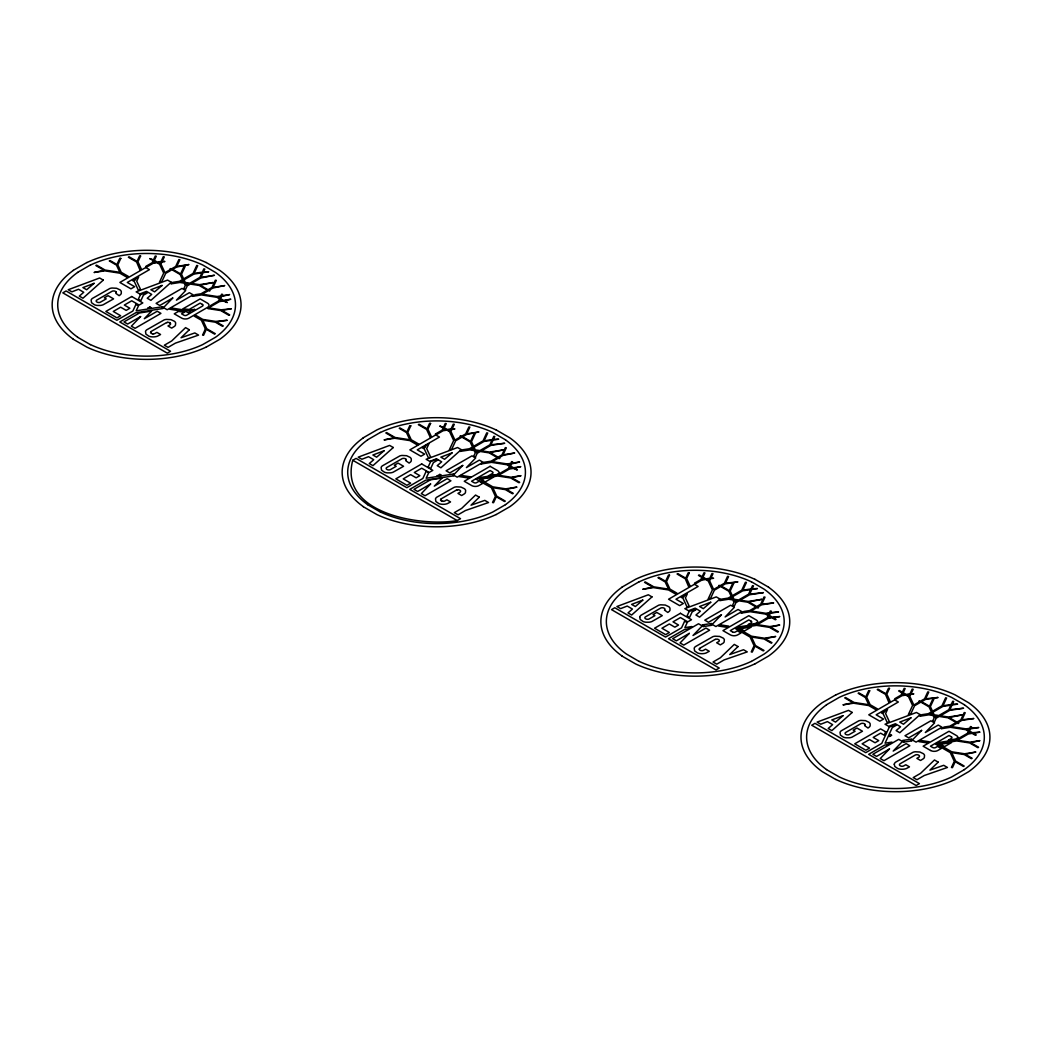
<?xml version="1.0" encoding="UTF-8"?>
<svg xmlns="http://www.w3.org/2000/svg" width="1042" height="1042" viewBox="0 0 1042 1042"><rect width="100%" height="100%" fill="white"/><g stroke="black" fill="none" stroke-linecap="round" stroke-linejoin="round"><path stroke-width="1.5" d="M150.569 332.229L150.569 332.528A2.436 1.407 0 0 0 150.999 333.206L151.741 333.635A2.488 1.433 0 0 0 152.992 333.883M440.558 499.652L440.558 499.952A2.436 1.407 0 0 0 440.987 500.629L441.73 501.059M715.32 639.436A2.527 1.459 0 0 1 716.258 639.215A2.879 1.667 0 0 1 716.922 639.124L717.17 639.15A2.384 1.368 0 0 1 718.094 639.371L718.837 639.801A2.475 1.433 0 0 1 719.267 640.478L719.227 640.934A2.527 1.459 0 0 1 718.68 641.598L716.662 642.771L720.348 644.894L723.187 643.135A7.398 4.272 0 0 0 724.151 641.963L724.346 639.723A7.307 4.22 0 0 0 723.2 638.121L719.67 636.441L715.086 636.193A7.346 4.246 0 0 0 712.962 636.636L695.327 646.665A7.333 4.233 0 0 0 694.18 648.267L694.61 650.898L697.541 652.943A7.333 4.233 0 0 0 700.302 653.608L701.071 653.673A8.492 4.897 0 0 0 703.428 653.608L704.171 653.503A7.359 4.246 0 0 0 706.202 652.943L709.276 651.289L705.59 649.166L703.324 650.429A2.488 1.433 0 0 1 702.139 650.677L701.618 650.677A2.514 1.446 0 0 1 700.432 650.429L699.69 650A2.436 1.407 0 0 1 699.26 649.322L699.26 649.01M116.209 292.307L116.17 292.763A2.449 1.42 0 0 1 115.779 293.297L119.127 295.668L120.533 294.586A7.346 4.246 0 0 0 121.289 293.362L121.289 291.552A7.307 4.22 0 0 0 120.143 289.95L116.613 288.269L112.028 288.022A7.346 4.246 0 0 0 109.905 288.465L92.269 298.494A7.333 4.233 0 0 0 91.123 300.096L91.553 302.727L94.483 304.772A7.333 4.233 0 0 0 97.245 305.436L100.384 305.436A7.333 4.233 0 0 0 103.145 304.772L113.591 298.859L108.055 295.668L104.356 297.804L106.206 298.872L100.266 302.258A2.423 1.394 0 0 1 99.081 302.506A2.8 1.615 0 0 1 98.56 302.506A2.514 1.446 0 0 1 97.375 302.258L96.632 301.828A2.436 1.407 0 0 1 96.216 301.151L96.216 300.838A2.462 1.42 0 0 1 96.632 300.174L112.158 291.213A2.514 1.446 0 0 1 113.331 290.952L114.112 290.978A2.384 1.368 0 0 1 115.037 291.2L115.779 291.63M352.769 460.264C338.481 513.459 420.304 526.887 457.269 520.609L352.769 460.264L356.077 458.389L406.862 487.695L422.844 478.473L426.152 471.336L428.679 472.794L426.152 478.239L453.726 473.98L452.632 475.126L453.817 475.803L425.761 480.154L409.767 489.375L460.538 518.695L457.269 520.583M150.999 331.551L166.512 322.59M440.974 498.975L456.5 490.014M699.69 648.332L715.203 639.371M73.253 270.373L86.903 262.493M77.564 272.405L90.407 264.981M363.241 437.796L376.891 429.916A94.405 54.51 0 0 1 496.161 429.968M367.552 439.828L380.395 432.404M505.526 504.654L492.684 512.065A88.857 51.305 0 0 1 380.46 512.026M621.957 587.167L635.594 579.287A94.405 54.51 0 0 1 754.877 579.326M826.449 704.77L839.292 697.358A88.857 51.305 0 0 1 951.567 697.398L964.436 704.77M964.436 769.595L951.593 777.019A88.857 51.305 0 0 1 839.357 776.967L826.449 769.595M208.713 308.119L207.905 308.588L220.774 310.581L228.993 315.322L229.722 314.905L221.764 310.321L231.324 308.836L221.138 309.8L209.025 307.924M206.212 347.129L219.849 339.262A94.405 54.51 0 0 0 219.797 270.399L206.212 262.493M496.2 514.553L509.838 506.686A94.405 54.51 0 0 0 509.785 437.822L496.2 429.916M639.098 581.775L626.255 589.186A88.857 51.305 0 0 0 626.359 653.985L639.098 661.436M751.399 661.436L764.242 654.024A88.857 51.305 0 0 0 764.177 589.212L751.399 581.775M754.903 663.923L768.553 656.043A94.405 54.51 0 0 0 768.488 587.193M835.788 694.871L822.151 702.738A94.405 54.51 0 0 0 822.242 771.601L835.788 779.507M955.097 779.507L968.747 771.627A94.405 54.51 0 0 0 968.682 702.777L955.097 694.871A94.405 54.51 0 0 0 835.866 694.91M493.14 440.05L498.714 439.19L493.439 439.398M952.036 705.004L957.624 704.132L952.349 704.34M751.008 588.938L742.816 590.202L746.424 582.413L745.434 582.257L741.722 590.254L732.344 595.672L730.195 591.022L733.868 583.116L732.878 582.96L729.296 590.671L721.403 586.112L725.349 583.833L737.892 581.892L725.466 583.207L728.579 576.486L727.59 576.33L724.372 583.26L720.413 585.552L718.785 585.448L719.683 585.969L713.64 589.459L709.641 580.85L710.618 578.74L713.601 578.284L710.931 578.076L712.988 573.66L711.986 573.504L709.784 578.258L705.942 578.857L703.011 577.164L704.952 572.957L703.975 572.813L702.165 576.669L699.169 574.95L698.44 575.366L701.865 577.346L700.849 579.534L694.493 583.194L695.483 583.767L701.826 580.094L705.629 579.508L708.299 581.058L712.389 589.876L708.156 598.981L710.735 598.017L714.382 590.176L720.673 586.542L728.827 591.244L731.197 596.337L728.124 598.108L721.416 599.15L719.748 600.635L728.645 599.254L732.852 599.905L733.959 602.328L732.617 605.207L734.297 606.17L735.952 602.628L739.012 600.856L747.83 602.224L755.997 606.939L749.706 610.573L743.988 611.446L741.083 613.126L750.227 611.719L765.492 614.077L768.162 615.614L767.146 617.802L756.036 624.223L738.635 626.919L735.587 628.678L750.084 637.053L754.108 645.74L751.256 651.914L752.246 652.071L755.007 646.118L763.278 650.885L764.007 650.468L755.463 645.545L751.529 637.04L764.073 638.98L771.262 643.135L771.992 642.719L765.062 638.72L775.665 636.467L764.424 638.199L751.529 636.206L737.775 628.274L756.57 625.369L769.465 627.362L777.684 632.116L778.413 631.686L770.468 627.102L779.742 625.044L769.83 626.581L757.274 624.64L768.136 618.375L771.927 617.789L775.352 619.769L776.082 619.352L773.073 617.606L779.768 616.577L772.239 617.125L769.309 615.431L771.288 611.159L770.298 611.016L769.491 612.735L765.857 613.295L750.943 610.99L756.987 607.499L757.873 608.02L758.602 607.603L757.716 607.082L761.663 604.803L773.672 602.94L761.78 604.165L765.023 597.144L764.033 596.988L760.686 604.23L756.726 606.509L748.833 601.95L761.91 599.319L748.221 601.429L740.159 600.192L749.55 594.774L763.408 592.638L749.654 594.148L751.842 589.42L757.43 588.548L752.155 588.756L753.496 585.851L752.506 585.708L748.56 594.214L738.609 599.958L733.998 599.241L732.76 596.571L742.712 590.827L750.709 589.59M770.65 612.553L778.556 611.941L770.338 613.217M951.203 704.509L943.01 705.773L946.618 697.997L945.628 697.84L941.916 705.838L932.538 711.256L930.389 706.606L934.062 698.7L933.072 698.544L929.49 706.255L921.597 701.696L925.543 699.416L938.087 697.476L925.661 698.778L928.774 692.07L927.784 691.914L924.567 698.843L920.607 701.123L918.979 701.032L919.878 701.553L913.834 705.043L909.835 696.421L910.812 694.324L913.795 693.868L911.125 693.659L913.183 689.244L912.18 689.088L909.979 693.842L906.136 694.428L903.193 692.735L905.146 688.541L904.169 688.397L902.359 692.253L899.363 690.52L898.634 690.95L902.059 692.917L901.043 695.105L894.687 698.778L895.677 699.338L902.02 695.678L905.824 695.092L908.494 696.642L912.584 705.447L908.35 714.565L910.929 713.601L914.576 705.747L920.867 702.113L929.021 706.828L931.392 711.92L928.318 713.692L921.61 714.734L919.943 716.219L928.839 714.838L933.033 715.489L934.153 717.899L932.811 720.79L934.492 721.754L936.146 718.212L939.207 716.44L948.025 717.808L956.191 722.51L949.9 726.144L944.182 727.029L941.278 728.71L950.421 727.303L965.687 729.661L968.357 731.197L967.341 733.386L956.23 739.807L938.816 742.503L935.781 744.262L950.278 752.637L954.303 761.324L951.45 767.498L952.44 767.641L955.201 761.689L963.472 766.469L964.202 766.052L955.657 761.116L951.724 752.624L964.267 754.564L971.457 758.719L972.186 758.302L965.257 754.304L975.846 752.05L964.618 753.783L951.724 751.79L937.969 743.845L956.751 740.953L969.659 742.946L977.878 747.687L978.607 747.27L970.649 742.686L979.936 740.628L970.024 742.164L957.468 740.224L968.331 733.959L972.121 733.373L975.546 735.352L976.276 734.923L973.267 733.19L979.962 732.161L972.433 732.708L969.503 731.015L971.483 726.743L970.493 726.587L969.685 728.319L966.051 728.879L951.138 726.574L957.181 723.083L958.067 723.604L958.796 723.174L957.911 722.666L961.857 720.374L973.866 718.511L961.974 719.748L965.218 712.728L964.228 712.572L960.88 719.814L956.921 722.093L949.028 717.534L962.105 714.903L948.402 717.013L940.353 715.776L949.744 710.357L963.603 708.208L949.848 709.719L953.691 701.435L952.701 701.292L948.754 709.784L938.803 715.528L934.192 714.825L932.955 712.155L942.906 706.411L950.903 705.173M970.831 728.137L978.751 727.524L970.532 728.801M152.913 333.883L153.448 333.896A2.488 1.433 0 0 0 154.633 333.648L156.899 332.372L160.572 334.508L157.511 336.162A7.359 4.246 0 0 1 155.479 336.709L154.737 336.813A8.492 4.897 0 0 1 152.379 336.879L151.611 336.827A7.333 4.233 0 0 1 148.837 336.162L145.919 334.117L145.489 331.473A7.333 4.233 0 0 1 146.635 329.884L164.271 319.842A7.346 4.246 0 0 1 166.394 319.412L170.979 319.647L174.509 321.34A7.307 4.22 0 0 1 175.655 322.942L175.46 325.169A7.398 4.272 0 0 1 174.496 326.354L171.656 328.113L167.97 325.977L169.989 324.804A2.527 1.459 0 0 0 170.536 324.153L170.575 323.697M442.902 501.306L443.436 501.306A2.488 1.433 0 0 0 444.608 501.072L446.875 499.795L450.561 501.931L447.5 503.573A7.359 4.246 0 0 1 445.468 504.133L444.726 504.237A8.492 4.897 0 0 1 442.368 504.302L441.6 504.237A7.333 4.233 0 0 1 438.825 503.586L435.908 501.541L435.478 498.897A7.333 4.233 0 0 1 436.624 497.308L454.26 487.265A7.346 4.246 0 0 1 456.383 486.835L460.968 487.07L464.498 488.763A7.307 4.22 0 0 1 465.644 490.365L465.448 492.592A7.398 4.272 0 0 1 464.485 493.778L461.645 495.536L457.959 493.4L459.978 492.228A2.527 1.459 0 0 0 460.525 491.577L460.564 491.121A2.475 1.433 0 0 0 460.134 490.43L459.392 490A2.384 1.368 0 0 0 458.467 489.779L458.206 489.766A2.879 1.667 0 0 0 457.425 489.792M754.903 579.287L768.553 587.167M90.407 344.642L77.564 337.23M380.395 512.065L367.552 504.654M202.461 304.472L200.129 303.131L189.227 309.422L182.728 308.94L200.129 298.898L207.527 303.17A5.21 3.009 0 0 1 207.501 307.416L188.98 318.11A5.119 2.957 0 0 1 181.712 318.123L174.248 313.837L178.469 311.402L184.239 312.3L181.582 313.837L183.913 315.179A1.993 1.146 0 0 0 185.32 315.531A2.019 1.172 0 0 0 186.726 315.179L202.448 306.101A2.019 1.172 0 0 0 202.448 304.42M751.152 621.266L748.82 619.912L730.273 630.618L732.604 631.96M951.346 736.837L949.015 735.496L930.467 746.202L932.798 747.544A2.019 1.172 0 0 0 935.612 747.544L937.566 746.411L941.226 748.534L937.865 750.474A5.119 2.957 0 0 1 930.597 750.487M930.532 750.474L923.147 746.202L949.015 731.263L956.413 735.535A5.158 2.983 0 0 1 957.95 737.645L955.514 739.091L948.311 740.211L951.333 738.465A2.019 1.172 0 0 0 951.333 736.785M864.665 723.995L863.922 723.565A2.384 1.368 0 0 0 863.01 723.343L862.216 723.33A2.514 1.446 0 0 0 861.044 723.578L845.531 732.539A2.462 1.42 0 0 0 845.101 733.216L845.101 733.516A2.436 1.407 0 0 0 845.518 734.193L846.273 734.623A2.514 1.446 0 0 0 847.446 734.871A2.8 1.615 0 0 0 847.98 734.871A2.423 1.394 0 0 0 849.152 734.623L855.091 731.237L853.242 730.168L856.941 728.032L862.476 731.223L852.03 737.137A7.333 4.233 0 0 1 849.269 737.801L846.13 737.801A7.333 4.233 0 0 1 843.369 737.137L840.438 735.105L840.008 732.461A7.333 4.233 0 0 1 841.168 730.859L858.79 720.83A7.346 4.246 0 0 1 860.913 720.387L865.498 720.634L869.028 722.314A7.307 4.22 0 0 1 870.174 723.916L870.174 725.727A7.346 4.246 0 0 1 869.419 726.964L868.012 728.032L864.665 725.675A2.449 1.42 0 0 0 865.068 725.128L865.094 724.672M405.768 459.053L405.025 458.623A2.384 1.368 0 0 0 404.101 458.402L403.319 458.376A2.514 1.446 0 0 0 402.147 458.636L386.621 467.584A2.436 1.407 0 0 0 386.191 468.314L386.191 468.574A2.436 1.407 0 0 0 386.621 469.239L387.363 469.668A2.514 1.446 0 0 0 388.549 469.929A2.8 1.615 0 0 0 389.07 469.929A2.423 1.394 0 0 0 390.255 469.682L396.194 466.295L394.345 465.227L398.044 463.078L403.58 466.282L393.134 472.195A7.333 4.233 0 0 1 390.372 472.86L387.233 472.86A7.333 4.233 0 0 1 384.459 472.195L381.541 470.15L381.112 467.519A7.333 4.233 0 0 1 382.258 465.917L399.894 455.888A7.346 4.246 0 0 1 402.017 455.445L406.601 455.693L410.131 457.373A7.307 4.22 0 0 1 411.277 458.975L411.277 460.785A7.346 4.246 0 0 1 410.509 462.01L409.115 463.078L405.768 460.72A2.449 1.42 0 0 0 406.159 460.186L406.198 459.73M170.146 323.007L169.403 322.577A2.384 1.368 0 0 0 168.478 322.356L168.231 322.343A2.879 1.667 0 0 0 167.436 322.369M505.526 439.828L492.684 432.404A88.857 51.305 0 0 0 380.46 432.456M621.957 656.043L635.594 663.923A94.405 54.51 0 0 0 754.877 663.871M363.241 506.686L376.891 514.553A94.405 54.51 0 0 0 496.161 514.514M73.253 339.262L86.903 347.129A94.405 54.51 0 0 0 206.186 347.09M964.371 704.796A88.857 51.305 0 0 1 964.371 769.569M826.553 769.569A88.857 51.305 0 0 1 826.553 704.796M955.071 779.455A94.405 54.51 0 0 1 835.866 779.455M864.521 723.916A2.384 1.368 0 0 1 864.938 724.568M699.364 649.101A2.514 1.446 0 0 1 699.781 648.424M732.513 631.96A2.019 1.172 0 0 0 735.418 631.96L737.371 630.827L741.044 632.95L737.671 634.891A5.119 2.957 0 0 1 730.403 634.904L722.953 630.618L748.82 615.679L756.218 619.951A5.158 2.983 0 0 1 757.755 622.074L755.32 623.52L748.117 624.627L751.139 622.882A2.019 1.172 0 0 0 751.139 621.201M622.061 656.017A94.405 54.51 0 0 1 622.061 587.193M751.373 661.383A88.857 51.305 0 0 1 639.176 661.383M639.176 581.814A88.857 51.305 0 0 1 751.373 581.814M505.474 439.854A88.857 51.305 0 0 1 505.474 504.628M367.644 504.628A88.857 51.305 0 0 1 367.644 439.854M363.345 506.646A94.405 54.51 0 0 1 363.345 437.822M90.472 344.602A88.857 51.305 0 0 0 202.669 344.602L215.551 337.23A88.857 51.305 0 0 0 215.486 272.431L202.708 264.981A88.857 51.305 0 0 0 90.472 265.033M77.668 337.204A88.857 51.305 0 0 1 77.668 272.431M73.357 339.223A94.405 54.51 0 0 1 73.357 270.399M86.968 262.545A94.405 54.51 0 0 1 206.186 262.545M405.625 458.962A2.384 1.368 0 0 1 406.028 459.626M456.617 490.079A2.527 1.459 0 0 1 457.555 489.857M442.967 501.306A2.488 1.433 0 0 1 441.808 501.059M440.74 499.756A2.488 1.433 0 0 1 441.157 499.079M166.629 322.655A2.527 1.459 0 0 1 167.567 322.434M170.002 322.929A2.384 1.368 0 0 1 170.406 323.593M150.751 332.333A2.488 1.433 0 0 1 151.168 331.656M115.792 291.695A2.449 1.42 0 0 1 116.209 292.372M639.71 617.32L640.244 619.521L643.174 621.553A7.333 4.233 0 0 0 645.936 622.217L649.075 622.217A7.333 4.233 0 0 0 651.849 621.553L662.282 615.64L656.747 612.449L653.047 614.585L654.897 615.653L648.958 619.052A2.423 1.394 0 0 1 647.785 619.287A2.8 1.615 0 0 1 647.251 619.287A2.514 1.446 0 0 1 646.079 619.039L645.324 618.609A2.436 1.407 0 0 1 644.907 617.932L644.907 617.632A2.462 1.42 0 0 1 645.337 616.955L660.849 607.994A2.514 1.446 0 0 1 662.022 607.746L662.816 607.76A2.384 1.368 0 0 1 663.728 607.981L664.483 608.411A2.449 1.42 0 0 1 664.9 609.153L664.874 609.557A2.449 1.42 0 0 1 664.483 610.091L667.818 612.449L669.224 611.38A7.346 4.246 0 0 0 669.98 610.156L669.98 608.333A7.307 4.22 0 0 0 668.847 606.744L665.304 605.05L660.732 604.803A7.346 4.246 0 0 0 658.596 605.246L640.973 615.275A7.333 4.233 0 0 0 639.814 616.877L639.71 617.32M894.27 764.281L894.804 766.482L897.735 768.527A7.333 4.233 0 0 0 900.496 769.191L901.265 769.243A8.492 4.897 0 0 0 903.622 769.178L904.365 769.074A7.359 4.246 0 0 0 906.397 768.527L909.471 766.873L905.785 764.75L903.518 766.013A2.488 1.433 0 0 1 902.333 766.261L901.812 766.261A2.488 1.433 0 0 1 900.705 766.013L899.884 765.57A2.436 1.407 0 0 1 899.454 764.893L899.454 764.594A2.488 1.433 0 0 1 899.884 763.916L915.397 754.955A2.501 1.446 0 0 1 916.322 754.734A2.879 1.667 0 0 1 917.116 754.708L917.364 754.721A2.384 1.368 0 0 1 918.289 754.955L919.031 755.385A2.475 1.433 0 0 1 919.461 756.062L919.422 756.518A2.527 1.459 0 0 1 918.875 757.169L916.856 758.355L920.542 760.478L923.381 758.719A7.398 4.272 0 0 0 924.345 757.547L924.541 755.307A7.307 4.22 0 0 0 923.394 753.705L919.865 752.011L915.28 751.777A7.346 4.246 0 0 0 913.157 752.207L895.521 762.249A7.333 4.233 0 0 0 894.375 763.838L894.27 764.281M220.305 299.315L219.549 300.956L222.402 300.526L220.305 299.315M510.293 466.738L509.538 468.379L512.377 467.949L510.293 466.738M768.996 616.096L768.241 617.75L771.093 617.307L768.996 616.096M969.19 731.679L968.435 733.321L971.287 732.891L969.19 731.679M120.807 258.403L117.811 264.876L121.263 272.327L128.361 276.417L126.903 277.263L119.817 273.16L104.747 270.842L94.067 272.483L104.109 270.321L95.838 265.541L96.567 265.124L105.099 270.06L119.83 272.327L116.457 265.085L109.267 260.93L109.983 260.513L116.912 264.512L119.817 258.247L120.807 258.403M160.781 262.128L160.064 263.691L158.084 262.545L160.781 262.128M161.927 261.959L160.95 264.056L164.949 272.665L170.992 269.188L170.093 268.667L171.722 268.758L175.668 266.478L178.898 259.549L179.888 259.692L176.762 266.413L188.928 264.538L176.658 267.052L172.698 269.331L180.605 273.89L184.174 266.179L185.176 266.335L181.503 274.241L183.653 278.891L193.03 273.473L196.743 265.476L197.733 265.632L194.125 273.408L202.317 272.144L203.815 268.927L204.805 269.07L203.45 271.975L208.739 271.767L203.151 272.626L200.963 277.354L214.444 275.283L200.845 277.993L191.468 283.411L199.517 284.648L213.219 282.525L200.129 285.169L208.035 289.728L211.982 287.449L215.342 280.207L216.332 280.363L213.076 287.384L224.72 285.586L212.972 288.009L209.012 290.301L209.911 290.809L208.283 290.718L202.252 294.209L217.166 296.514L220.8 295.954L221.594 294.222L222.597 294.378L221.946 295.772L229.605 294.586L221.633 296.436L220.617 298.65L223.548 300.343L230.816 299.223L224.382 300.825L227.377 302.558L223.235 301.008L219.445 301.594L210.054 306.999A7.047 4.064 0 0 0 210.758 305.475L218.455 301.021L219.471 298.833L216.801 297.296L201.536 294.925L192.392 296.345L195.297 294.665L201.015 293.779L207.306 290.145L199.139 285.443L190.321 284.075L187.26 285.834L185.606 289.389L183.926 288.426L185.268 285.534L184.147 283.124L179.953 282.473L171.044 283.854L172.712 282.356L179.432 281.327L182.493 279.556L180.136 274.463L171.969 269.748L165.691 273.382L162.031 281.236L159.465 282.2L163.698 273.082L159.608 264.264L156.925 262.727L153.135 263.313L146.792 266.973L145.802 266.413L152.158 262.74L153.174 260.552L149.748 258.585L153.474 259.888L155.271 256.032L156.261 256.176L154.307 260.37L157.251 262.063L161.093 261.477L163.294 256.723L164.297 256.879L162.239 261.295L164.91 261.49L161.927 261.959M410.795 425.813L407.8 432.3L411.251 439.75L418.832 444.126L417.373 444.96L409.806 440.584L394.736 438.252L384.055 439.906L394.097 437.744L385.827 432.964L386.543 432.547L395.087 437.484L409.819 439.75L406.445 432.508L399.255 428.353L399.972 427.936L406.901 431.935L409.806 425.67L410.795 425.813M450.769 429.551L450.053 431.114L448.073 429.968L450.769 429.551M451.915 429.382L450.939 431.479L454.937 440.089L460.981 436.611L460.082 436.09L460.811 435.673L461.71 436.181L465.657 433.902L468.874 426.973L469.877 427.116L466.751 433.837L478.916 431.961L466.647 434.475L462.687 436.754L470.593 441.313L474.162 433.602L475.152 433.759L471.492 441.665L473.641 446.315L483.019 440.896L486.731 432.886L487.721 433.055L484.113 440.831L492.306 439.568L493.804 436.351L494.781 436.494L490.938 444.778L504.706 443.267L490.834 445.416L481.456 450.834L489.506 452.059L503.208 449.949L490.118 452.593L498.024 457.151L501.97 454.872L505.331 447.63L506.321 447.786L503.065 454.807L514.709 453.01L502.96 455.432L499.001 457.725L499.899 458.233L499.17 458.649L498.271 458.141L492.228 461.632L507.154 463.937L510.788 463.364L511.583 461.645L512.573 461.801L511.935 463.195L519.593 462.01L511.622 463.859L510.606 466.074L513.524 467.767L520.805 466.634L514.37 468.249L517.366 469.981L513.224 468.431L509.421 469.017L498.571 475.282L511.114 477.223L521.039 475.686L511.752 477.731L519.711 482.329L518.981 482.746L510.749 478.004L497.855 475.999L479.073 478.903L492.827 486.848L505.722 488.841L516.949 487.109L506.36 489.362L513.276 493.361L512.56 493.778L505.357 489.623L492.827 487.682L496.76 496.174L505.292 501.111L504.575 501.528L496.305 496.747L493.543 502.7L492.553 502.544L495.406 496.383L491.381 487.682L476.116 479.19L478.591 477.757L497.321 474.865L508.444 468.444L509.447 466.256L506.79 464.719L491.524 462.348L481.052 463.977L483.957 462.296L491.003 461.202L497.295 457.568L489.128 452.866L480.31 451.486L477.249 453.257L475.386 457.256L473.706 456.279L475.256 452.957L474.136 450.535L469.942 449.897L460.043 451.42L461.71 449.936L469.421 448.75L472.482 446.979L470.124 441.886L461.958 437.171L455.667 440.805L451.759 449.232L449.18 450.183L453.674 440.505L449.584 431.688L446.914 430.151L443.124 430.737L436.285 434.683L435.309 434.11L442.147 430.164L443.163 427.975L439.737 426.009L443.462 427.311L445.26 423.456L446.25 423.599L444.296 427.793L447.239 429.486L451.069 428.9L453.283 424.146L454.286 424.302L452.228 428.718L454.898 428.913L451.915 429.382M669.511 575.184L666.515 581.67L669.954 589.108L677.053 593.211L675.594 594.044L668.508 589.954L653.438 587.623L642.771 589.277L652.8 587.102L644.529 582.335L645.258 581.918L653.79 586.841L668.521 589.121L665.148 581.879L657.958 577.724L658.674 577.307L665.604 581.306L668.521 575.028L669.511 575.184M709.485 578.922L708.755 580.485L706.776 579.339L709.485 578.922M869.705 690.768L866.71 697.254L870.148 704.692L877.247 708.794L875.788 709.628L868.702 705.538L853.632 703.207L842.952 704.861L852.994 702.686L844.723 697.906L845.453 697.489L853.984 702.425L868.715 704.705L865.342 697.45L858.152 693.295L858.868 692.878L865.798 696.877L868.702 690.612L869.705 690.768M909.666 694.493L908.95 696.056L906.97 694.923L909.666 694.493M140.592 256.045L137.935 261.763L141.282 268.966L139.875 269.774L136.593 261.985L128.361 257.231L129.091 256.801L137.049 261.399L139.615 255.889L140.592 256.045M135.76 278.67L135.017 280.272L134.001 279.686L132.555 280.519L134.327 281.548L138.299 290.106L140.475 289.298L136.71 281.184L138.651 277.003L135.76 278.67M135.955 304.355L132.855 311.05L116.873 320.285L66.089 290.965L62.82 292.854L167.28 353.16L170.549 351.271L119.778 321.965L135.773 312.73L163.06 308.497L161.797 307.768L162.826 306.7L136.163 310.816L138.482 305.814L135.955 304.355M140.423 294.717L138.339 299.21L140.865 300.682L143.418 295.173L147.274 292.958L146.323 292.398L140.423 294.717M205.417 328.959L202.565 335.133L203.555 335.277L206.316 329.324L214.587 334.104L215.303 333.687L206.772 328.751L202.838 320.259L215.381 322.199L222.571 326.354L223.288 325.938L216.371 321.939L227.234 320.259L215.733 321.418L202.838 319.425L195.74 315.322L194.294 316.169L201.393 320.259L205.417 328.959M430.58 423.456L427.923 429.187L431.466 436.832L430.333 437.484L426.569 429.395L418.35 424.654L419.079 424.224L427.038 428.822L429.604 423.299L430.58 423.456M426.1 445.325L425.006 447.682L423.495 446.823L422.049 447.656L424.315 448.972L428.47 457.933L430.646 457.112L426.699 448.607L428.991 443.658L426.1 445.325M430.685 461.541L428.119 467.077L430.646 468.548L433.407 462.596L437.744 460.095L436.403 459.314L430.685 461.541M689.296 572.826L686.626 578.557L689.973 585.747L688.58 586.555L685.284 578.766L677.053 574.012L677.782 573.595L685.74 578.193L688.306 572.67L689.296 572.826M684.451 595.451L683.708 597.053L682.692 596.467L681.247 597.3L683.031 598.329L686.991 606.887L689.166 606.079L685.402 597.965L687.342 593.784L684.451 595.451M684.646 621.149L681.559 627.831L665.564 637.066L614.793 607.746L611.511 609.635L715.971 669.941L719.241 668.052L668.482 638.746L684.464 629.511L687.433 629.055L691.797 626.542L684.868 627.61L687.186 622.608L684.646 621.149M689.114 611.498L687.03 616.004L689.57 617.463L692.109 611.967L695.965 609.739L695.014 609.179L689.114 611.498M889.49 688.41L886.82 694.128L890.168 701.331L888.774 702.139L885.479 694.35L877.247 689.596L877.976 689.179L885.934 693.764L888.5 688.254L889.49 688.41M884.645 711.035L883.903 712.637L882.887 712.051L881.441 712.884L883.225 713.913L887.185 722.471L889.36 721.663L885.596 713.549L887.537 709.368L884.645 711.035M885.7 731.823L884.137 735.196L880.607 733.151L873.209 737.423L878.745 740.615L875.046 742.751L869.51 739.559L862.138 743.819L869.536 748.091L865.837 750.227L854.74 743.819L880.607 728.879L885.7 731.823M889.308 727.082L881.753 743.415L865.759 752.65L814.987 723.33L811.705 725.219L916.165 785.525L919.435 783.636L868.663 754.33L884.658 745.095L887.628 744.639L891.991 742.112L885.062 743.193L892.304 727.55L896.159 725.323L895.208 724.763L889.308 727.082M890.467 734.584L889.568 736.525L891.705 735.287L890.467 734.584M154.008 261.034L153.239 262.675L156.092 262.245L154.008 261.034M202.018 272.809L199.869 277.419L189.918 283.163L185.294 282.46L184.069 279.79L194.007 274.046L202.018 272.809M443.996 428.457L443.228 430.099L446.08 429.669L443.996 428.457M491.993 440.232L489.857 444.843L479.906 450.587L475.282 449.883L474.045 447.213L483.996 441.469L491.993 440.232M702.699 577.828L701.943 579.469L704.783 579.026L702.699 577.828M902.893 693.412L902.138 695.04L904.977 694.61L902.893 693.412M220.5 296.605L219.771 298.168L217.804 297.022L220.5 296.605M510.489 464.029L509.759 465.592L507.78 464.445L510.489 464.029M769.191 613.386L768.462 614.949L766.495 613.816L769.191 613.386M969.386 728.97L968.656 730.533L966.689 729.387L969.386 728.97M140.605 316.573L131.357 326.185L135.069 328.321L160.937 313.382L157.238 311.245L144.304 318.709L151.637 311.089L139.446 312.978L123.972 321.913L127.658 324.049L140.605 316.573M172.738 298.025L163.503 307.624L167.202 309.761L193.083 294.821L189.383 292.685L176.437 300.161L185.684 290.549L181.985 288.426L156.105 303.365L159.804 305.488L172.738 298.025M430.593 483.996L421.346 493.608L425.045 495.745L450.925 480.805L447.213 478.669L434.293 486.132L442.095 478.017L430.463 479.815L413.961 489.336L417.647 491.472L430.593 483.996M462.726 465.448L453.491 475.048L457.191 477.184L483.071 462.244L479.359 460.108L466.425 467.584L475.66 457.972L471.974 455.849L446.093 470.789L449.792 472.912L462.726 465.448M689.296 633.367L680.061 642.966L683.76 645.102L709.628 630.176L705.929 628.039L692.995 635.503L702.23 625.903L698.531 623.767L672.663 638.707L676.362 640.83L689.296 633.367M703.936 625.76L703.103 626.62L711.751 625.291L710.488 624.549L711.517 623.481L702.425 624.887L703.936 625.76M721.429 614.806L712.194 624.418L715.893 626.555L741.774 611.615L738.075 609.479L725.128 616.942L734.376 607.343L730.676 605.207L704.796 620.146L708.495 622.282L721.429 614.806M889.49 748.938L880.256 758.55L883.955 760.686L909.822 745.746L906.123 743.61L893.189 751.074L902.424 741.474L898.725 739.351L872.857 754.278L876.556 756.414L889.49 748.938M904.13 741.344L903.297 742.204L911.945 740.862L910.682 740.133L911.711 739.065L902.619 740.471L904.13 741.344M921.623 730.39L912.388 739.989L916.087 742.138L941.968 727.186L938.269 725.05L925.322 732.526L934.57 722.914L930.871 720.79L904.99 735.73L908.689 737.853L921.623 730.39M189.318 329.767L181.034 337.764L194.815 332.945L198.553 335.107L175.421 343.131L168.062 347.377L164.336 345.215L171.696 340.968L185.58 327.618L189.318 329.767M479.307 497.19L471.023 505.188L484.804 500.368L488.542 502.531L465.409 510.541L458.05 514.8L454.312 512.638L461.671 508.392L475.569 495.041L479.307 497.19M738.01 646.561L729.726 654.545L743.519 649.739L747.244 651.888L724.125 659.912L716.766 664.158L713.028 662.009L720.387 657.749L734.271 644.399L738.01 646.561M938.204 762.132L929.92 770.129L943.713 765.31L947.438 767.472L924.306 775.495L916.947 779.742L913.222 777.579L920.581 773.333L934.466 759.983L938.204 762.132M103.288 280.103L82.956 298.233L79.309 296.123L83.738 292.294L78.554 289.259L71.885 291.838L68.225 289.728L99.641 277.993L103.288 280.103M171.24 282.213L150.908 300.356L147.248 298.246L151.676 294.404L146.505 291.369L139.823 293.961L136.163 291.851L167.58 280.103L171.24 282.213M393.277 447.526L372.945 465.657L369.285 463.547L373.726 459.717L368.542 456.683L361.874 459.262L358.214 457.151L389.617 445.416L393.277 447.526M461.228 449.636L440.896 467.78L437.223 465.67L441.665 461.827L436.494 458.793L429.812 461.385L426.152 459.275L457.568 447.526L461.228 449.636M651.992 596.897L631.66 615.027L628 612.917L632.429 609.075L627.258 606.053L620.576 608.632L616.916 606.522L648.332 594.774L651.992 596.897M719.931 599.007L699.599 617.151L695.939 615.027L700.367 611.198L695.196 608.163L688.515 610.742L684.854 608.632L716.271 596.897L719.931 599.007M852.187 712.467L831.855 730.611L828.195 728.488L832.623 724.659L827.439 721.624L820.77 724.216L817.11 722.093L848.527 710.357L852.187 712.467M920.125 714.578L899.793 732.721L896.133 730.611L900.562 726.782L895.391 723.747L888.709 726.326L885.049 724.216L916.465 712.467L920.125 714.578M94.093 283.333L86.668 289.754L82.917 287.592L94.093 283.333M162.044 285.456L154.607 291.864L150.882 289.715L162.044 285.456M384.081 450.756L376.644 457.178L372.906 455.015L384.081 450.756M452.033 452.879L444.595 459.288L440.857 457.138L452.033 452.879M642.797 600.114L635.36 606.535L631.621 604.386L642.797 600.114M710.735 602.237L703.311 608.658L699.573 606.496L710.735 602.237M842.978 715.698L835.554 722.119L831.803 719.957L842.978 715.698M910.929 717.821L903.492 724.229L899.767 722.08L910.929 717.821M145.75 267.507L119.869 282.447L130.953 288.842L134.652 286.706L127.28 282.447L149.449 269.644L145.75 267.507M131.722 296.514L105.841 311.454L116.951 317.862L120.651 315.726L113.252 311.454L120.625 307.195L126.16 310.386L129.859 308.25L124.324 305.059L131.722 300.786L139.12 305.059L142.819 302.922L131.722 296.514M182.91 280.454L180.67 281.744L183.731 282.213L182.91 280.454M188.758 283.828L186.518 285.13L185.71 283.359L188.758 283.828M149.84 306.973L147.69 308.224L151.077 307.69L149.84 306.973M172.008 308.106L170.002 309.266L186.87 311.884L188.68 312.926L190.126 312.092L189.084 311.48L194.828 309.37L187.508 310.503L172.008 308.106M435.738 434.918L409.858 449.87L420.942 456.253L424.641 454.117L417.256 449.87L439.437 437.054L435.738 434.918M421.697 463.937L395.83 478.877L406.927 485.285L410.639 483.149L403.228 478.877L410.613 474.618L416.149 477.809L419.848 475.673L414.312 472.482L421.697 468.21L429.109 472.482L432.808 470.346L421.697 463.937M472.899 447.878L470.658 449.167L473.719 449.636L472.899 447.878M478.747 451.251L476.507 452.554L475.699 450.782L478.747 451.251M439.828 474.397L436.715 476.207L441.626 475.439L439.828 474.397M461.228 475.413L459.222 476.572L468.809 478.057L470.828 476.897L461.228 475.413M490.118 466.321L464.237 481.261L471.635 485.533A5.158 2.983 0 0 0 475.295 486.419A5.119 2.957 0 0 0 478.981 485.533L482.837 483.293L479.177 481.17L476.702 482.602A2.019 1.172 0 0 1 475.308 482.954A1.993 1.146 0 0 1 473.902 482.602L471.57 481.261L490.105 470.554L492.449 471.896A2.019 1.172 0 0 1 492.436 473.524L488.411 475.842L496.839 474.579L498.897 473.394A5.444 3.139 0 0 0 499.027 472.703A5.158 2.983 0 0 0 497.529 470.58L490.118 466.321M483.605 478.617L481.573 479.789L485.233 481.912L493.621 477.067L483.605 478.617M694.441 584.288L668.573 599.228L679.644 605.623L683.344 603.487L675.971 599.228L698.153 586.425L694.441 584.288M680.413 613.295L654.545 628.235L665.643 634.643L669.342 632.507L661.944 628.235L669.316 623.976L674.851 627.18L678.55 625.044L673.015 621.84L680.413 617.567L687.811 621.853L691.51 619.703L680.413 613.295M731.601 597.235L729.361 598.538L732.422 599.007L731.601 597.235M737.449 600.622L735.209 601.911L734.402 600.14L737.449 600.622M720.699 624.9L718.693 626.06L726.756 627.297L728.762 626.138L720.699 624.9M741.344 628.547L740.771 628.873L744.431 630.983L751.36 626.997L741.344 628.547M894.635 699.872L868.768 714.812L879.839 721.207L883.538 719.071L876.166 714.812L898.334 702.008L894.635 699.872M931.795 712.819L929.555 714.109L932.616 714.578L931.795 712.819M937.644 716.193L935.403 717.495L934.596 715.724L937.644 716.193M920.894 740.471L918.888 741.63L926.95 742.881L928.956 741.722L920.894 740.471M941.525 744.118L940.965 744.457L944.625 746.567L951.541 742.568L941.525 744.118"/></g></svg>
